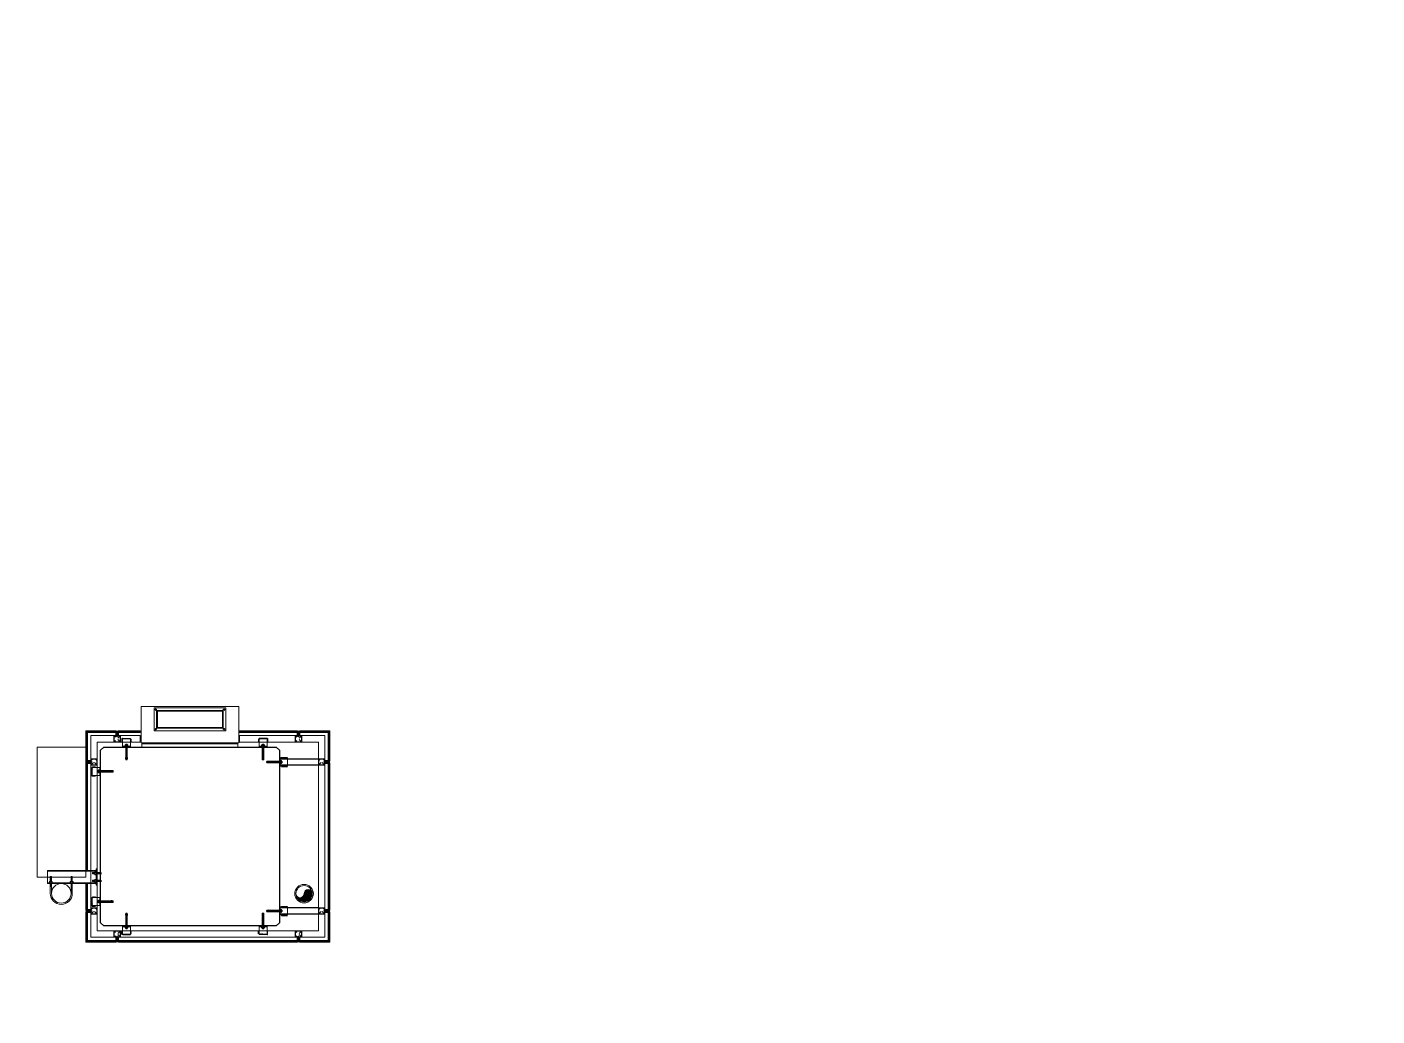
# Model space of a CAD drawing. Header units: millimetres. Extents: x -741734 to 900748, y -161760 to 44149.
# Drawn here: x -57252 to -48951, y -6104 to -24 of the extents above; entities that cross this region are included whole.
import ezdxf

# ---------------------------------------------------------------- set-up
doc = ezdxf.new("R2010")
doc.units = ezdxf.units.MM
doc.header["$LTSCALE"] = 100
doc.header["$MEASUREMENT"] = 0
doc.linetypes.add('Dash', pattern=[4, 2, -2])
for name, color, linetype, lineweight in [('0-BACK GYPSUMBOARD', 58, 'Continuous', 13), ('02 ARC-CON-CUT', 2, 'Continuous', 9), ('1', 1, 'Continuous', 18), ('8', 251, 'Continuous', 0), ('ARC_CON', 130, 'Continuous', 25), ('ARC_TEXT', 255, 'Continuous', 13), ('FASTENER', 1, 'Continuous', 5), ('GS 002 Normal line', 3, 'Continuous', 13), ('GS 021 Hidden', 251, 'Dash', 0), ('gs-THAY 2', 147, 'Continuous', 18), ('HTP-profile- REVISE1$0$8', 104, 'Continuous', 0), ('MOLD', 41, 'Continuous', 9), ('net moi', 8, 'Continuous', 5), ('Support', 7, 'Continuous', 20)]:
    doc.layers.add(name, color=color, linetype=linetype, lineweight=lineweight)
for name, color, linetype in [('07-Hatch', 8, 'Continuous'), ('09-FadeLn', 155, 'Continuous'), ('TEXT', 255, 'Continuous')]:
    doc.layers.add(name, color=color, linetype=linetype)
pattern_1 = [(135, (-135398.109, -293642.635), (-1.767766953, -1.767766953), []), (225, (-135398.109, -293642.635), (1.767766953, -1.767766953), [])]
pattern_2 = [(135, (-136513.109, -293642.635), (-1.767766953, -1.767766953), []), (225, (-136513.109, -293642.635), (1.767766953, -1.767766953), [])]
pattern_3 = [(45, (291801.6372, -56566.3945), (-1.767766953, 1.767766953), [])]
pattern_4 = [(45, (291801.6372, -56554.8945), (-1.767766953, 1.767766953), [])]

# ---------------------------------------------------------------- blocks, each defined once
blk = doc.blocks.new('A$C49437B98')
at = {"ltscale": 10}
for p, q in [((-202.5, 230), (-217.5, 230)), ((-210, 236.8), (-210, 223.2)), ((202.5, 230), (217.5, 230)), ((210, 236.8), (210, 223.2)), ((-202.5, 110), (-217.5, 110)), ((-210, 103.2), (-210, 116.8)), ((202.5, 110), (217.5, 110)), ((210, 103.2), (210, 116.8))]:
    blk.add_line(p, q, dxfattribs=at)
for p, q in [((220, 240), (220, 100)), ((-295, 0), (-295, 20)), ((-295, 20), (-295, 0)), ((-295, 20), (295, 20)), ((-293.5, 20), (-293.5, 25)), ((293.5, 20), (293.5, 25)), ((295, 0), (295, 20)), ((295, 20), (295, 0))]:
    blk.add_line(p, q)
at = {"ltscale": 2}
blk.add_line((-295, 0), (295, 0), dxfattribs=at)
for points in [[(-300, 25), (300, 25), (300, 250), (-300, 250)], [(-300, 25), (300, 25), (300, 250), (-300, 250)], [(-220, 100), (220, 100), (220, 240), (-220, 240)]]:
    blk.add_lwpolyline(points, close=True)
for points in [[(-199, 115), (199, 115, 0.414214), (205, 121), (205, 219, 0.414214), (199, 225), (-199, 225, 0.414214), (-205, 219), (-205, 121, 0.414214)], [(-197, 120), (197, 120, 0.414214), (200, 123), (200, 217, 0.414214), (197, 220), (-197, 220, 0.414214), (-200, 217), (-200, 123, 0.414214)]]:
    blk.add_lwpolyline(points, format="xyb", close=True)
for centre in [(-210, 230), (210, 230), (-210, 110), (210, 110)]:
    blk.add_circle(centre, 3)
blk = doc.blocks.new('M&E')
at = {"layer": '02 ARC-CON-CUT'}
h = blk.add_hatch(color=256, dxfattribs=at)
h.dxf.hatch_style = 1
edge = h.paths.add_edge_path()
edge.add_arc((-69326.9, -59375.8), 25, 180, 360)
edge.add_arc((-69351.9, -59375.8), 50, -180, 0, ccw=False)
edge.add_arc((-69376.9, -59375.8), 25, 0, 180, ccw=False)
for radius in [57, 50]:
    blk.add_circle((-69351.9, -59375.8), radius, dxfattribs=at)
for centre, radius, start, end in [((-69376.9, -59375.8), 25, 0, 180), ((-69376.9, -59375.8), 25, 0, 180), ((-69351.9, -59375.8), 50, 180, 0), ((-69326.9, -59375.8), 25, 180, 0), ((-69326.9, -59375.8), 25, 180, 0)]:
    blk.add_arc(centre, radius, start, end, dxfattribs=at)
blk = doc.blocks.new('40X40')
at = {"layer": 'GS 002 Normal line'}
for points in [[(-20, 20), (20, 20), (20, -20), (-20, -20)], [(-17.7, 17.7), (17.7, 17.7), (17.7, -17.7), (-17.7, -17.7)]]:
    blk.add_lwpolyline(points, close=True, dxfattribs=at)
at = {"layer": 'GS 021 Hidden', "ltscale": 0.1}
for points in [[(-17.7, 17.7), (17.7, -17.7)], [(17.7, 17.7), (-17.7, -17.7)]]:
    blk.add_lwpolyline(points, dxfattribs=at)
blk = doc.blocks.new('SCREW')
at = {"ltscale": 0.01}
blk.add_line((-9, 0), (13, 0), dxfattribs=at)
for p, q in [((-7, 3), (-7, -2)), ((-6, 4), (-4, 4)), ((-4, 4), (-4, -4)), ((-6, -4), (-4, -4))]:
    blk.add_line(p, q)
at = {"ltscale": 0.001}
for p, q in [((-4, 2), (-3, 2)), ((-3, 2), (-2, -2)), ((-3, 2), (-3, -1)), ((-3, 2), (-2, 2)), ((-3, 2), (-3, 2)), ((-2, 2), (-1, 2)), ((-2, 2), (-2, -1)), ((-1, 2), (-1, 2)), ((-1, 2), (0, 2)), ((-1, 2), (-1, -1)), ((-1, 2), (0, -2)), ((0, 2), (1, 2)), ((0, 2), (0, -1)), ((1, 2), (1, 2)), ((1, 2), (2, 2)), ((1, 2), (1, -1)), ((1, 2), (2, -2)), ((2, 2), (3, 2)), ((2, 2), (2, -1)), ((3, 2), (3, 2)), ((3, 2), (4, 2)), ((3, 2), (3, -1)), ((3, 2), (4, -2)), ((4, 2), (5, 2)), ((4, 2), (4, -1)), ((5, 2), (5, 2)), ((5, 2), (6, 2)), ((5, 2), (5, -1)), ((5, 2), (6, -2)), ((6, 2), (9, 2)), ((6, 2), (6, -1)), ((9, 2), (7, 1)), ((11, 0), (9, 2)), ((11, 0), (9, -1)), ((11, 0), (9, -1)), ((-4, -1), (-3, -1)), ((-3, -1), (-2, -2)), ((-2, -1), (-1, -1)), ((-2, -2), (-2, -1)), ((-1, -1), (0, -2)), ((0, -1), (1, -1)), ((0, -2), (0, -1)), ((1, -1), (2, -2)), ((2, -1), (3, -1)), ((2, -2), (2, -1)), ((3, -1), (4, -2)), ((4, -1), (5, -1)), ((4, -2), (4, -1)), ((5, -1), (6, -2)), ((6, -1), (9, -1)), ((6, -2), (6, -1)), ((9, -1), (8, -1))]:
    blk.add_line(p, q, dxfattribs=at)
for centre, start, end in [((-6, 3), 90, 180), ((-6, -2), 180, 270)]:
    blk.add_arc(centre, 1.5, start, end)
blk.add_arc((8, 0), 1, 120.0863, 270, dxfattribs=at)
blk = doc.blocks.new('eesfdd')
for p, q in [((1, 10.5), (0.2, 10.5)), ((8.4, 5), (1, 5)), ((8.4, -5.3), (1, -5.3))]:
    blk.add_line(p, q)
for points in [[(1, -10.5), (0, -10.5), (0, 10.5), (1, 10.5)], [(1, -8.8), (8.4, -8.8), (8.4, 8.6), (1, 8.6)]]:
    blk.add_lwpolyline(points, close=True)
blk = doc.blocks.new('BOLT-NUT M10x11')
for points in [[(-8, 48), (-2, 48)], [(-8, 48), (-2, 48)], [(-5, 32), (-4, 33), (4, 33), (5, 32)], [(-5, 32), (5, 32)], [(-5, 11), (-5, 26)], [(2, 48), (8, 48)], [(2, 48), (8, 48)], [(5, 11), (5, 26)]]:
    blk.add_lwpolyline(points)
at = {"ltscale": 0.1}
blk.add_lwpolyline([(8, 42, -0.065545), (6, 45, 0.301562), (6, 45), (3, 45), (-2, 45), (-6, 45, 0.301562), (-6, 45, -0.065545), (-8, 42), (-6, 27), (-6, 11), (6, 11), (6, 27)], format="xyb", close=True, dxfattribs=at)
for points in [[(-3, 51), (-5, 33), (-4, 33)], [(-4, 11), (-4, 26)], [(3, 51), (0, 33), (0, 33), (-2, 51)], [(4, 33), (5, 33), (3, 51)], [(4, 11), (4, 26)]]:
    blk.add_lwpolyline(points, dxfattribs=at)
for points in [[(-5, 32), (-5, 33, -0.414214), (-5, 33), (-4, 33)], [(4, 33), (5, 33, -0.414214), (5, 33), (5, 32)]]:
    blk.add_lwpolyline(points, format="xyb")
blk = doc.blocks.new('cum tuong')
for p, q in [((-218, 100), (-218, 40)), ((-210, 100), (-210, 40)), ((-90, 100), (-90, 40)), ((-82, 100), (-82, 40)), ((-235, 35.8), (65, 35.8)), ((-219.2, 27.4), (-219.2, 34.8)), ((-218, 57), (-210, 57)), ((-218, 57), (-210, 56.1)), ((-218, 56.1), (-210, 55.2)), ((-218, 55.2), (-210, 54.2)), ((-218, 54.2), (-210, 53.3)), ((-218, 53.3), (-210, 52.4)), ((-218, 52.4), (-210, 51.5)), ((-218, 51.5), (-210, 50.6)), ((-218, 50.6), (-210, 49.6)), ((-218, 49.6), (-210, 48.7)), ((-218, 48.7), (-210, 47.8)), ((-218, 47.8), (-210, 46.9)), ((-218, 46.9), (-210, 46)), ((-218, 46), (-210, 45.1)), ((-218, 45.1), (-210, 44.1)), ((-218, 44.1), (-210, 43.2)), ((-218, 43.2), (-210, 42.3)), ((-218, 42.3), (-210, 41.4)), ((-218, 41.4), (-210, 40.5)), ((-218, 40.5), (-214, 40)), ((-218, 27.4), (-218, -3)), ((-218, 26.7), (-210, 25.8)), ((-218, 25.8), (-210, 24.8)), ((-218, 24.8), (-210, 23.9)), ((-218, 23.9), (-210, 23)), ((-218, 23), (-210, 22.1)), ((-218, 22.1), (-210, 21.2)), ((-218, 21.2), (-210, 20.2)), ((-218, 20.2), (-210, 19.3)), ((-218, 19.3), (-210, 18.4)), ((-218, 18.4), (-210, 17.5)), ((-218, 17.5), (-210, 16.6)), ((-218, 16.6), (-210, 15.6)), ((-218, 15.6), (-210, 14.7)), ((-218, 14.7), (-210, 13.8)), ((-218, 13.8), (-210, 12.9)), ((-218, 12.9), (-210, 12)), ((-218, 12), (-210, 11)), ((-218, 11), (-210, 10.1)), ((-218, 10.1), (-210, 9.2)), ((-218, 9.2), (-210, 8.3)), ((-218, 8.3), (-210, 7.4)), ((-218, 7.4), (-210, 6.4)), ((-218, 6.4), (-210, 5.5)), ((-218, 5.5), (-210, 4.6)), ((-218, 4.6), (-210, 3.7)), ((-218, 3.7), (-210, 2.8)), ((-218, 2.8), (-210, 1.9)), ((-218, 1.9), (-210, 0.9)), ((-218, 0.9), (-210, 0)), ((-218, 0), (-210, -0.9)), ((-216.1, 27.4), (-210, 26.7)), ((-210, 27.4), (-210, -3)), ((-208.8, 27.4), (-208.8, 34.8)), ((-203.4, 34.8), (-203.4, 35.6)), ((-96.6, 34.8), (-96.6, 35.6)), ((-91.2, 27.4), (-91.2, 34.8)), ((-82, 57), (-90, 57)), ((-82, 57), (-90, 56.1)), ((-82, 56.1), (-90, 55.2)), ((-82, 55.2), (-90, 54.2)), ((-82, 54.2), (-90, 53.3)), ((-82, 53.3), (-90, 52.4)), ((-82, 52.4), (-90, 51.5)), ((-82, 51.5), (-90, 50.6)), ((-82, 50.6), (-90, 49.6)), ((-82, 49.6), (-90, 48.7)), ((-82, 48.7), (-90, 47.8)), ((-82, 47.8), (-90, 46.9)), ((-82, 46.9), (-90, 46)), ((-82, 46), (-90, 45.1)), ((-82, 45.1), (-90, 44.1)), ((-82, 44.1), (-90, 43.2)), ((-82, 43.2), (-90, 42.3)), ((-82, 42.3), (-90, 41.4)), ((-82, 41.4), (-90, 40.5)), ((-90, 27.4), (-90, -3)), ((-90, 27.4), (-90, -3)), ((-83.9, 27.4), (-90, 26.7)), ((-82, 26.7), (-90, 25.8)), ((-82, 25.8), (-90, 24.8)), ((-82, 24.8), (-90, 23.9)), ((-82, 23.9), (-90, 23)), ((-82, 23), (-90, 22.1)), ((-82, 22.1), (-90, 21.2)), ((-82, 21.2), (-90, 20.2)), ((-82, 20.2), (-90, 19.3)), ((-82, 19.3), (-90, 18.4)), ((-82, 18.4), (-90, 17.5)), ((-82, 17.5), (-90, 16.6)), ((-82, 16.6), (-90, 15.6)), ((-82, 15.6), (-90, 14.7)), ((-82, 14.7), (-90, 13.8)), ((-82, 13.8), (-90, 12.9)), ((-82, 12.9), (-90, 12)), ((-82, 12), (-90, 11)), ((-82, 11), (-90, 10.1)), ((-82, 10.1), (-90, 9.2)), ((-82, 9.2), (-90, 8.3)), ((-82, 8.3), (-90, 7.4)), ((-82, 7.4), (-90, 6.4)), ((-82, 6.4), (-90, 5.5)), ((-82, 5.5), (-90, 4.6)), ((-82, 4.6), (-90, 3.7)), ((-82, 3.7), (-90, 2.8)), ((-82, 2.8), (-90, 1.9)), ((-82, 1.9), (-90, 0.9)), ((-82, 0.9), (-90, 0)), ((-82, 0), (-90, -0.9)), ((-82, 40.5), (-86, 40)), ((-82, 27.4), (-82, -3)), ((-82, 27.4), (-82, -3)), ((-80.8, 27.4), (-80.8, 34.8)), ((56.6, 27.5), (42.5, 27.5)), ((56.6, 27.5), (42.5, 27.5)), ((42.5, 19.5), (42.5, 27.5)), ((56.6, 19.5), (42.5, 19.5)), ((56.6, 19.5), (42.5, 19.5)), ((43.7, 19.5), (42.8, 27.5)), ((44.6, 19.5), (43.7, 27.5)), ((45.5, 19.5), (44.6, 27.5)), ((46.5, 19.5), (45.5, 27.5)), ((47.4, 19.5), (46.5, 27.5)), ((48.3, 19.5), (47.4, 27.5)), ((49.2, 19.5), (48.3, 27.5)), ((50.1, 19.5), (49.2, 27.5)), ((51.1, 19.5), (50.1, 27.5)), ((52, 19.5), (51.1, 27.5)), ((52.9, 19.5), (52, 27.5)), ((53.8, 19.5), (52.9, 27.5)), ((54.7, 19.5), (53.8, 27.5)), ((55.6, 19.5), (54.7, 27.5)), ((56.6, 19.5), (55.6, 27.5)), ((82.6, 27.5), (64, 27.5)), ((82.6, 27.5), (64, 27.5)), ((82.6, 19.5), (64, 19.5)), ((82.6, 19.5), (64, 19.5)), ((65, -35.8), (-235, -35.8)), ((-218, -0.9), (-210, -1.8)), ((-218, -1.8), (-210, -2.7)), ((-218, -3), (-210, -3)), ((-82, -0.9), (-90, -1.8)), ((-82, -1.8), (-90, -2.7)), ((-82, -3), (-90, -3)), ((56.6, -19.5), (42.5, -19.5)), ((56.6, -19.5), (42.5, -19.5)), ((42.5, -27.5), (42.5, -19.5)), ((56.6, -27.5), (42.5, -27.5)), ((56.6, -27.5), (42.5, -27.5)), ((43.7, -27.5), (42.8, -19.5)), ((44.6, -27.5), (43.7, -19.5)), ((45.5, -27.5), (44.6, -19.5)), ((46.5, -27.5), (45.5, -19.5)), ((47.4, -27.5), (46.5, -19.5)), ((48.3, -27.5), (47.4, -19.5)), ((49.2, -27.5), (48.3, -19.5)), ((50.1, -27.5), (49.2, -19.5)), ((51.1, -27.5), (50.1, -19.5)), ((52, -27.5), (51.1, -19.5)), ((52.9, -27.5), (52, -19.5)), ((53.8, -27.5), (52.9, -19.5)), ((54.7, -27.5), (53.8, -19.5)), ((55.6, -27.5), (54.7, -19.5)), ((56.6, -27.5), (55.6, -19.5)), ((82.6, -19.6), (64, -19.6)), ((82.6, -19.6), (64, -19.6)), ((82.6, -27.6), (64, -27.6)), ((82.6, -27.6), (64, -27.6))]:
    blk.add_line(p, q)
for points in [[(65, 40), (65, -40), (-235, -40), (-235, 40)], [(-224.3, 34.8), (-224.3, 35.8), (-203.4, 35.8), (-203.4, 34.8)], [(-222.7, 34.8), (-222.7, 27.4), (-205.3, 27.4), (-205.3, 34.8)], [(-75.7, 34.8), (-75.7, 35.8), (-96.6, 35.8), (-96.6, 34.8)], [(-77.3, 34.8), (-77.3, 27.4), (-94.7, 27.4), (-94.7, 34.8)], [(70, 50), (70, -50), (65, -50), (65, 50)]]:
    blk.add_lwpolyline(points, close=True)
blk.add_circle((-150, 100), 60)
blk.add_arc((-150, 100), 68, 0, 180)
at = {"xscale": -1}
blk.add_blockref('eesfdd', (65, 23.6), dxfattribs=at)
at = {"rotation": 180}
blk.add_blockref('eesfdd', (65, -23.6), dxfattribs=at)
at = {"layer": 'Support', "xscale": 0.6666666666686104, "yscale": 0.6666666666686104, "zscale": 0.6666666666686104, "rotation": 270}
for p in [(62.7, 23.6), (62.7, -23.6)]:
    blk.add_blockref('BOLT-NUT M10x11', p, dxfattribs=at)
blk = doc.blocks.new('A$C15345619')
blk.add_lwpolyline([(1, -900), (1, -100), (-299, -100), (-299, -900)], close=True)
at = {"xscale": -1, "rotation": 180}
blk.add_blockref('cum tuong', (0, -899.9), dxfattribs=at)
blk = doc.blocks.new('A$C3D5A54C5')
at = {"ltscale": 0.01}
blk.add_line((0, 16.3), (99.3, 16.3), dxfattribs=at)
at = {"ltscale": 0.005}
for p, q in [((4, 21.3), (2.8, 20.1)), ((2.8, 20.1), (2.8, 12.5)), ((2.8, 12.5), (4, 11.3)), ((4, 21.3), (4, 11.3)), ((4, 21.3), (7.8, 21.3)), ((4, 11.3), (8.7, 11.3)), ((7.6, 11.3), (7.6, 21.3)), ((7.7, 13.2), (7.9, 15.3)), ((7.8, 12.4), (7.7, 13.2)), ((7.8, 21.3), (7.8, 22)), ((7.8, 22), (9.5, 21.9)), ((7.8, 21.3), (8.4, 20.6)), ((8.1, 11.7), (7.8, 12.4)), ((7.9, 15.3), (8.5, 16)), ((8.7, 11.2), (8.1, 11.7)), ((8.4, 20.6), (9.3, 20.2)), ((8.5, 16), (9.7, 16.4)), ((9.4, 11), (8.7, 11.2)), ((9.3, 20.2), (10.3, 19.9)), ((9.5, 21.9), (10.2, 21.8)), ((9.7, 16.4), (10.3, 16.6)), ((10.2, 21.8), (12.6, 21.7)), ((10.3, 19.9), (11.2, 19.6)), ((10.3, 16.6), (11, 16.8)), ((11, 16.8), (14, 17)), ((11.2, 19.6), (14.2, 19.5)), ((11.9, 10.8), (21.6, 11.3)), ((12.6, 21.7), (14.4, 21.7)), ((14.4, 21.7), (21.6, 21.3)), ((20.2, 19.2), (21.6, 19.1)), ((20.2, 17.2), (21.6, 17.3)), ((21.6, 19.1), (21.6, 21.3)), ((21.6, 20.2), (23.5, 20.2)), ((21.6, 17.3), (21.6, 11.3)), ((21.6, 12.4), (23.5, 12.4)), ((23.8, 21.3), (85.2, 21.3)), ((23.8, 11.3), (23.8, 21.3)), ((23.8, 11.3), (85.2, 11.3)), ((72.2, 11.3), (72.2, 21.3)), ((85.2, 20.5), (72.2, 20.5)), ((85.2, 12), (72.2, 12))]:
    blk.add_line(p, q, dxfattribs=at)
for p, q in [((85.2, 25.7), (85.2, 6.9)), ((85.2, 25.7), (86.8, 25.7)), ((85.2, 6.9), (86.8, 6.9)), ((86.8, 25.7), (86.8, 6.9)), ((86.8, 24.1), (87.5, 25.1)), ((86.8, 8.5), (87.5, 7.4)), ((87.5, 25.1), (92.6, 25.1)), ((87.5, 21.2), (92.6, 21.2)), ((87.5, 11.4), (92.6, 11.4)), ((87.5, 7.4), (92.6, 7.4)), ((87.6, 25.1), (92.6, 25.1)), ((87.6, 7.4), (92.6, 7.4)), ((93.2, 24.1), (92.6, 25.1)), ((93.2, 8.5), (92.6, 7.4)), ((93.2, 24.1), (93.2, 8.5)), ((93.2, 21.3), (94.8, 21.3)), ((95.5, 20.5), (93.2, 20.5)), ((95.5, 12), (93.2, 12)), ((93.2, 11.3), (94.8, 11.3)), ((94.8, 11.3), (94.8, 21.3)), ((94.8, 21.3), (95.9, 20.2)), ((94.8, 11.3), (95.9, 12.4)), ((97.5, 20.2), (95.9, 20.2)), ((95.9, 12.4), (95.9, 20.2)), ((97.5, 12.3), (95.9, 12.3)), ((97.5, 20.2), (97.5, 12.3)), ((97.5, 20.2), (97.9, 19.8)), ((97.9, 12.7), (97.5, 12.3)), ((97.9, 12.7), (97.9, 19.8))]:
    blk.add_line(p, q)
for centre, major_axis, ratio, start_param, end_param in [((11.4, 20.8), (-7.07, 7.07), 1, 2.158985, 2.408554), ((14, 18.2), (-0.08, -1.26), 0.597265, 0.209239, 2.932353), ((20.3, 18.2), (0, -1), 0.49448, 3.291655, 6.133123), ((23.5, 20.5), (-0.217, -0.217), 1, 0.785398, 2.356194), ((23.5, 12.1), (-0.217, 0.217), 1, 3.926991, 5.497787)]:
    blk.add_ellipse(centre, major_axis=major_axis, ratio=ratio, start_param=start_param, end_param=end_param, dxfattribs=at)
for centre, major_axis, ratio, start_param, end_param in [((90.3, 23.2), (-2.46, -2.46), 1, -1.386463, -0.184333), ((99.8, 16.3), (0, -16.3), 0.797037, 4.404915, 5.019863), ((90.3, 9.4), (-2.46, -2.46), 1, -1.386463, -0.184333), ((89.8, 23.2), (-2.46, 2.46), 1, 3.325926, 4.528056), ((80.3, 16.3), (0, -16.3), 0.797037, 1.263322, 1.87827), ((89.8, 9.4), (-2.46, -2.46), 1, 1.75513, 2.957259)]:
    blk.add_ellipse(centre, major_axis=major_axis, ratio=ratio, start_param=start_param, end_param=end_param)
blk = doc.blocks.new('A$C22AF005F')
at = {"layer": 'FASTENER'}
blk.add_line((80.7, 0), (80.7, 50), dxfattribs=at)
for points in [[(80.7, 50), (130.7, 50), (130.7, 0), (80.7, 0)], [(80.7, 0), (85.2, 0), (85.2, 50), (80.7, 50)]]:
    blk.add_lwpolyline(points, close=True, dxfattribs=at)
blk.add_blockref('A$C3D5A54C5', (0, 8.7), dxfattribs=at)
blk = doc.blocks.new('*U124')
at = {"layer": '07-Hatch'}
for centre in [(-0.4, 0), (1.6, 0), (3.6, 0), (5.6, 0), (7.6, 0), (9.6, 0)]:
    blk.add_arc(centre, 2, 359.0685, 120, dxfattribs=at)
blk = doc.blocks.new('*U125')
at = {"layer": '07-Hatch'}
for centre in [(-1.4, 0), (0.6, 0), (2.6, 0), (4.6, 0), (6.6, 0), (8.6, 0), (10.6, 0)]:
    blk.add_arc(centre, 2, 359.0685, 120, dxfattribs=at)
blk = doc.blocks.new('*U107')
at = {"layer": '07-Hatch'}
for centre in [(-15.7, 0), (-13.7, 0), (-11.7, 0), (-9.7, 0), (-7.7, 0), (-5.7, 0), (-3.7, 0), (-1.7, 0), (0.3, 0), (2.3, 0), (4.3, 0), (6.3, 0), (8.3, 0), (10.3, 0), (12.3, 0), (14.3, 0)]:
    blk.add_arc(centre, 2, 359.0685, 120, dxfattribs=at)
blk = doc.blocks.new('A$C69572691')
at = {"layer": '07-Hatch', "yscale": 1.500000000000002}
for name, p, xscale, zscale, rotation in [('*U125', (0, 33.6), 1.500000000000002, 1.500000000000002, 90), ('*U124', (50, 32.1), -1.500000000000002, 1.500000000000001, 270)]:
    blk.add_blockref(name, p, dxfattribs=dict(at, xscale=xscale, zscale=zscale, rotation=rotation))
at = {"layer": '07-Hatch', "xscale": -1.500000000000002, "yscale": 1.500000000000002, "zscale": 1.500000000000001}
blk.add_blockref('*U107', (25, 50), dxfattribs=at)
at = {"layer": 'ARC_TEXT', "xscale": -1, "rotation": 270}
blk.add_blockref('A$C22AF005F', (0, -80.7), dxfattribs=at)
blk = doc.blocks.new('*U122')
at = {"layer": '07-Hatch'}
for centre in [(-13.4, 0), (-11.4, 0), (-9.4, 0), (-7.4, 0), (-5.4, 0), (-3.4, 0), (-1.4, 0), (0.6, 0), (2.6, 0), (4.6, 0), (6.6, 0), (8.6, 0), (10.6, 0)]:
    blk.add_arc(centre, 2, 359.0685, 120, dxfattribs=at)
blk = doc.blocks.new('*U123')
at = {"layer": '07-Hatch'}
for centre in [(-13.1, 0), (-11.1, 0), (-9.1, 0), (-7.1, 0), (-5.1, 0), (-3.1, 0), (-1.1, 0), (0.9, 0), (2.9, 0), (4.9, 0), (6.9, 0), (8.9, 0)]:
    blk.add_arc(centre, 2, 359.0685, 120, dxfattribs=at)
blk = doc.blocks.new('fdsfsdfsdf')
at = {"layer": '09-FadeLn', "ltscale": 0.02}
for points in [[(-293594.3, 86658.8), (-293829.8, 86658.8), (-293829.8, 86618.8), (-293594.3, 86618.8)], [(-293594.3, 85743.8), (-293829.8, 85743.8), (-293829.8, 85703.8), (-293594.3, 85703.8)]]:
    blk.add_lwpolyline(points, close=True, dxfattribs=at)
at = {"layer": '07-Hatch', "xscale": 1.500000000000002, "yscale": 1.500000000000002, "zscale": 1.500000000000002}
for name, p in [('*U122', (-293618.3, 86663.8)), ('*U123', (-293618.8, 85748.8))]:
    blk.add_blockref(name, p, dxfattribs=at)
at = {"layer": '07-Hatch', "xscale": -1.500000000000001, "yscale": 1.500000000000001, "zscale": 1.500000000000001, "rotation": 180}
for p in [(-293618.8, 86613.8), (-293618.8, 85698.8)]:
    blk.add_blockref('*U123', p, dxfattribs=at)
at = {"layer": 'ARC_TEXT', "rotation": 180}
for p in [(-293509.1, 86663.8), (-293509.1, 85748.8)]:
    blk.add_blockref('A$C22AF005F', p, dxfattribs=at)
blk = doc.blocks.new('A$C5DDE38F9')
at = {"layer": '0-BACK GYPSUMBOARD'}
h = blk.add_hatch(dxfattribs=at)
h.set_pattern_fill('ANSI31', color=256, scale=20)
h.set_pattern_definition(pattern_3)
h.paths.add_polyline_path([(-639, 466.5), (-630, 466.5), (-630, 649), (-639, 649)])
h = blk.add_hatch(dxfattribs=at)
h.set_pattern_fill('ANSI31', color=256, scale=20)
h.set_pattern_definition(pattern_4)
h.paths.add_polyline_path([(-630, 649), (-630, 640), (-456, 640), (-456, 649)])
h = blk.add_hatch(dxfattribs=at)
h.set_pattern_fill('ANSI31', color=256, scale=20)
h.set_pattern_definition([(45, (291992.6372, -56554.8945), (-1.767766953, 1.767766953), [])])
h.paths.add_polyline_path([(-439, 649), (-439, 640), (-305, 640), (-305, 649)])
h = blk.add_hatch(dxfattribs=at)
h.set_pattern_fill('ANSI31', color=256, scale=20)
h.set_pattern_definition([(45, (292736.6372, -56554.8945), (-1.767766953, 1.767766953), [])])
h.paths.add_polyline_path([(305, 649), (305, 640), (659, 640), (659, 649)])
h = blk.add_hatch(dxfattribs=at)
h.set_pattern_fill('ANSI31', color=256, scale=20)
h.set_pattern_definition(pattern_4)
h.paths.add_polyline_path([(676, 649), (676, 640), (850, 640), (850, 649)])
h = blk.add_hatch(dxfattribs=at)
h.set_pattern_fill('ANSI31', color=256, scale=20, angle=180)
h.set_pattern_definition([(225, (2092.681, 1051.3458), (1.767767, -1.767767), [])])
h.paths.add_polyline_path([(859, 466.5), (850, 466.5), (850, 649), (859, 649)])
h = blk.add_hatch(dxfattribs=at)
h.set_pattern_fill('ANSI31', color=256, scale=20)
h.set_pattern_definition([(45, (-1872.681, -896.2504), (-1.767767, 1.767767), [])])
h.paths.add_polyline_path([(-639, 449.5), (-630, 449.5), (-630, -209.9), (-639, -209.9)])
h = blk.add_hatch(dxfattribs=at)
h.set_pattern_fill('ANSI31', color=256, scale=20)
h.set_pattern_definition([(45, (291801.6372, -55849.8945), (-1.767766953, 1.767766953), [])])
h.paths.add_polyline_path([(859, 449.5), (850, 449.5), (850, -449.5), (859, -449.5)])
h = blk.add_hatch(dxfattribs=at)
h.set_pattern_fill('ANSI31', color=256, scale=20)
h.set_pattern_definition([(45, (-1872.6896, -993.8458), (-1.767767, 1.767767), [])])
h.paths.add_polyline_path([(-639, -289.9), (-630, -289.9), (-630, -449.5), (-639, -449.5)])
h = blk.add_hatch(dxfattribs=at)
h.set_pattern_fill('ANSI31', color=256, scale=20)
h.set_pattern_definition([(45, (-1872.681, -1051.3458), (-1.767767, 1.767767), [])])
h.paths.add_polyline_path([(-639, -466.5), (-630, -466.5), (-630, -649), (-639, -649)])
h = blk.add_hatch(dxfattribs=at)
h.set_pattern_fill('ANSI31', color=256, scale=20)
h.set_pattern_definition(pattern_3)
h.paths.add_polyline_path([(859, -466.5), (850, -466.5), (850, -649), (859, -649)])
h = blk.add_hatch(dxfattribs=at)
h.set_pattern_fill('ANSI31', color=256, scale=20, angle=90)
h.set_pattern_definition([(135, (-55.1542, -1882.681), (-1.767767, -1.767767), [])])
h.paths.add_polyline_path([(-630, -649), (-630, -640), (-456, -640), (-456, -649)])
h = blk.add_hatch(dxfattribs=at)
h.set_pattern_fill('ANSI31', color=256, scale=20, angle=90)
h.set_pattern_definition([(135, (1394.3458, -1882.681), (-1.767767, -1.767767), [])])
h.paths.add_polyline_path([(-439, -649), (-439, -640), (659, -640), (659, -649)])
h = blk.add_hatch(dxfattribs=at)
h.set_pattern_fill('ANSI31', color=256, scale=20, angle=90)
h.set_pattern_definition([(135, (1250.8458, -1882.681), (-1.767767, -1.767767), [])])
h.paths.add_polyline_path([(676, -649), (676, -640), (850, -640), (850, -649)])
at = {"layer": 'net moi'}
h = blk.add_hatch(dxfattribs=at)
h.set_pattern_fill('ANSI37', color=256, scale=20, angle=90)
h.set_pattern_definition(pattern_1)
edge = h.paths.add_edge_path()
edge.add_line((-440, 622), (-440, 650))
edge.add_arc((-447.5, 660), 12.5, 233.1301, 306.8699, ccw=False)
edge.add_line((-455, 650), (-455, 622))
edge.add_line((-455, 622), (-449.9, 622))
edge.add_line((-449.9, 622), (-449.9, 622.9))
edge.add_arc((-449, 622.9), 0.9, 90, 180, ccw=False)
edge.add_line((-449, 623.8), (-446, 623.8))
edge.add_arc((-446, 622.9), 0.9, 360, 450, ccw=False)
edge.add_line((-445.1, 622.9), (-445.1, 622))
edge.add_line((-445.1, 622), (-440, 622))
h = blk.add_hatch(dxfattribs=at)
h.set_pattern_fill('ANSI37', color=256, scale=20, angle=90)
h.set_pattern_definition(pattern_2)
edge = h.paths.add_edge_path()
edge.add_line((675, 622), (675, 650))
edge.add_arc((667.5, 660), 12.5, 233.1301, 306.8699, ccw=False)
edge.add_line((660, 650), (660, 622))
edge.add_line((660, 622), (665.1, 622))
edge.add_line((665.1, 622), (665.1, 622.9))
edge.add_arc((666, 622.9), 0.9, 90, 180, ccw=False)
edge.add_line((666, 623.8), (669, 623.8))
edge.add_arc((669, 622.9), 0.9, 360, 450, ccw=False)
edge.add_line((669.9, 622.9), (669.9, 622))
edge.add_line((669.9, 622), (675, 622))
h = blk.add_hatch(dxfattribs=at)
h.set_pattern_fill('ANSI37', color=256, scale=20, angle=180)
h.set_pattern_definition([(225, (293632.635, -135907.609), (1.767766953, -1.767766953), []), (315, (293632.635, -135907.609), (1.767766953, 1.767766953), [])])
edge = h.paths.add_edge_path()
edge.add_line((-612, 450.5), (-640, 450.5))
edge.add_arc((-650, 458), 12.5, 323.1301, 396.8699)
edge.add_line((-640, 465.5), (-612, 465.5))
edge.add_line((-612, 465.5), (-612, 460.4))
edge.add_line((-612, 460.4), (-612.9, 460.4))
edge.add_arc((-612.9, 459.5), 0.9, 450, 540)
edge.add_line((-613.8, 459.5), (-613.8, 456.5))
edge.add_arc((-612.9, 456.5), 0.9, 180, 270)
edge.add_line((-612.9, 455.6), (-612, 455.6))
edge.add_line((-612, 455.6), (-612, 450.5))
h = blk.add_hatch(dxfattribs=at)
h.set_pattern_fill('ANSI37', color=256, scale=20, angle=180)
h.set_pattern_definition([(225, (292229.144, -135907.609), (1.767766953, -1.767766953), []), (315, (292229.144, -135907.609), (1.767766953, 1.767766953), [])])
edge = h.paths.add_edge_path()
edge.add_line((832, 450.5), (860, 450.5))
edge.add_arc((870, 458), 12.5, 503.1301, 576.8699, ccw=False)
edge.add_line((860, 465.5), (832, 465.5))
edge.add_line((832, 465.5), (832, 460.4))
edge.add_line((832, 460.4), (832.9, 460.4))
edge.add_arc((832.9, 459.5), 0.9, 360, 450, ccw=False)
edge.add_line((833.8, 459.5), (833.8, 456.5))
edge.add_arc((832.9, 456.5), 0.9, 630, 720, ccw=False)
edge.add_line((832.9, 455.6), (832, 455.6))
edge.add_line((832, 455.6), (832, 450.5))
h = blk.add_hatch(dxfattribs=at)
h.set_pattern_fill('ANSI37', color=256, scale=20, angle=180)
h.set_pattern_definition([(225, (293632.635, -134423.609), (1.767766953, -1.767766953), []), (315, (293632.635, -134423.609), (1.767766953, 1.767766953), [])])
edge = h.paths.add_edge_path()
edge.add_line((-612, -465.5), (-640, -465.5))
edge.add_arc((-650, -458), 12.5, 323.1301, 396.8699)
edge.add_line((-640, -450.5), (-612, -450.5))
edge.add_line((-612, -450.5), (-612, -455.6))
edge.add_line((-612, -455.6), (-612.9, -455.6))
edge.add_arc((-612.9, -456.5), 0.9, 450, 540)
edge.add_line((-613.8, -456.5), (-613.8, -459.5))
edge.add_arc((-612.9, -459.5), 0.9, 180, 270)
edge.add_line((-612.9, -460.4), (-612, -460.4))
edge.add_line((-612, -460.4), (-612, -465.5))
h = blk.add_hatch(dxfattribs=at)
h.set_pattern_fill('ANSI37', color=256, scale=20, angle=180)
h.set_pattern_definition([(225, (292229.144, -134423.609), (1.767766953, -1.767766953), []), (315, (292229.144, -134423.609), (1.767766953, 1.767766953), [])])
edge = h.paths.add_edge_path()
edge.add_line((832, -465.5), (860, -465.5))
edge.add_arc((870, -458), 12.5, 503.1301, 576.8699, ccw=False)
edge.add_line((860, -450.5), (832, -450.5))
edge.add_line((832, -450.5), (832, -455.6))
edge.add_line((832, -455.6), (832.9, -455.6))
edge.add_arc((832.9, -456.5), 0.9, 360, 450, ccw=False)
edge.add_line((833.8, -456.5), (833.8, -459.5))
edge.add_arc((832.9, -459.5), 0.9, 630, 720, ccw=False)
edge.add_line((832.9, -460.4), (832, -460.4))
edge.add_line((832, -460.4), (832, -465.5))
h = blk.add_hatch(dxfattribs=at)
h.set_pattern_fill('ANSI37', color=256, scale=20, angle=90)
h.set_pattern_definition(pattern_1)
edge = h.paths.add_edge_path()
edge.add_line((-440, -622), (-440, -650))
edge.add_arc((-447.5, -660), 12.5, 413.1301, 486.8699)
edge.add_line((-455, -650), (-455, -622))
edge.add_line((-455, -622), (-449.9, -622))
edge.add_line((-449.9, -622), (-449.9, -622.9))
edge.add_arc((-449, -622.9), 0.9, 540, 630)
edge.add_line((-449, -623.8), (-446, -623.8))
edge.add_arc((-446, -622.9), 0.9, 270, 360)
edge.add_line((-445.1, -622.9), (-445.1, -622))
edge.add_line((-445.1, -622), (-440, -622))
h = blk.add_hatch(dxfattribs=at)
h.set_pattern_fill('ANSI37', color=256, scale=20, angle=90)
h.set_pattern_definition(pattern_2)
edge = h.paths.add_edge_path()
edge.add_line((675, -622), (675, -650))
edge.add_arc((667.5, -660), 12.5, 413.1301, 486.8699)
edge.add_line((660, -650), (660, -622))
edge.add_line((660, -622), (665.1, -622))
edge.add_line((665.1, -622), (665.1, -622.9))
edge.add_arc((666, -622.9), 0.9, 540, 630)
edge.add_line((666, -623.8), (669, -623.8))
edge.add_arc((669, -622.9), 0.9, 270, 360)
edge.add_line((669.9, -622.9), (669.9, -622))
edge.add_line((669.9, -622), (675, -622))
at = {"layer": '0-BACK GYPSUMBOARD'}
for points in [[(-639, 466.5), (-630, 466.5), (-630, 649), (-639, 649)], [(-630, 649), (-630, 640), (-456, 640), (-456, 649)], [(-439, 649), (-439, 640), (-305, 640), (-305, 649)], [(305, 649), (305, 640), (659, 640), (659, 649)], [(676, 649), (676, 640), (850, 640), (850, 649)], [(859, 466.5), (850, 466.5), (850, 649), (859, 649)], [(-639, 449.5), (-630, 449.5), (-630, -209.9), (-639, -209.9)], [(859, 449.5), (850, 449.5), (850, -449.5), (859, -449.5)], [(-639, -289.9), (-630, -289.9), (-630, -449.5), (-639, -449.5)], [(-639, -466.5), (-630, -466.5), (-630, -649), (-639, -649)], [(859, -466.5), (850, -466.5), (850, -649), (859, -649)], [(-630, -649), (-630, -640), (-456, -640), (-456, -649)], [(-439, -649), (-439, -640), (659, -640), (659, -649)], [(676, -649), (676, -640), (850, -640), (850, -649)]]:
    blk.add_lwpolyline(points, close=True, dxfattribs=at)
at = {"layer": 'ARC_CON'}
blk.add_lwpolyline([(530, -550), (-530, -550), (-550, -530), (-550, 530), (-530, 550), (530, 550), (550, 530), (550, -530), (530, -550)], dxfattribs=at)
at = {"layer": 'GS 021 Hidden'}
for points in [[(-447.5, 647.5), (-447.5, 622)], [(667.5, 647.5), (667.5, 622)], [(-612, 458), (-637.5, 458)], [(857.5, 458), (832, 458)], [(-447.5, -647.5), (-447.5, -622)], [(667.5, -647.5), (667.5, -622)]]:
    blk.add_lwpolyline(points, dxfattribs=at)
at = {"layer": 'gs-THAY 2', "ltscale": 0.02}
for p, q in [((-305, 580), (-305, 620)), ((305, 620), (305, 580))]:
    blk.add_line(p, q, dxfattribs=at)
at = {"layer": 'gs-THAY 2'}
for points in [[(305, 620), (830, 620), (830, -620), (-610, -620), (-610, 620), (-305, 620)], [(305, 580), (790, 580), (790, -580), (-570, -580), (-570, 580), (-305, 580)]]:
    blk.add_lwpolyline(points, dxfattribs=at)
at = {"layer": 'MOLD', "ltscale": 0.02}
for p, q in [((-305, 649), (-305, 650)), ((300, 649), (300, 650)), ((305, 649), (305, 650))]:
    blk.add_line(p, q, dxfattribs=at)
at = {"layer": 'MOLD'}
for points in [[(-612, 450.5), (-612, 465.5), (-640, 465.5), (-640, 650), (-455, 650)], [(-455, 650), (-455, 621), (-439, 621), (-439, 620), (-456, 620), (-456, 649), (-639, 649), (-639, 466.5), (-611, 466.5), (-611, 450.5)], [(-305, 649), (-439, 649), (-439, 621), (-455, 621), (-455, 622), (-440, 622), (-440, 650), (-305, 650)], [(305, 650), (660, 650), (660, 621), (676, 621), (676, 620), (659, 620), (659, 649), (305, 649)], [(676, 649), (676, 621), (660, 621), (660, 622), (675, 622), (675, 650), (860, 650), (860, 465.5), (832, 465.5), (832, 450.5), (831, 450.5), (831, 466.5), (859, 466.5), (859, 649), (676, 649)], [(-639, -209.9), (-639, 449.5), (-610, 449.5), (-610, 466.5), (-611, 466.5), (-611, 450.5), (-640, 450.5)], [(-640, 450.5), (-640, -209.9)], [(831, 466.5), (831, 450.5), (860, 450.5), (860, -450.5), (832, -450.5), (832, -465.5), (831, -465.5), (831, -449.5), (859, -449.5), (859, 449.5), (830, 449.5), (830, 466.5), (831, 466.5)], [(-640, -289.9), (-640, -450.5), (-611, -450.5), (-611, -466.5), (-610, -466.5), (-610, -449.5), (-639, -449.5), (-639, -289.9)], [(-611, -450.5), (-611, -466.5), (-639, -466.5), (-639, -649), (-456, -649), (-456, -620), (-439, -620), (-439, -621), (-455, -621), (-455, -650), (-640, -650), (-640, -465.5), (-612, -465.5), (-612, -450.5)], [(659, -649), (-439, -649), (-439, -621), (-455, -621), (-455, -622), (-440, -622), (-440, -650), (660, -650), (660, -621), (676, -621), (676, -620), (659, -620), (659, -649)]]:
    blk.add_lwpolyline(points, dxfattribs=at)
blk.add_lwpolyline([(676, -649), (676, -621), (660, -621), (660, -622), (675, -622), (675, -650), (860, -650), (860, -465.5), (831, -465.5), (831, -449.5), (830, -449.5), (830, -466.5), (859, -466.5), (859, -649)], close=True, dxfattribs=at)
at = {"layer": 'net moi'}
for centre, start, end in [((-447.5, 660), 233.1301, 306.8699), ((667.5, 660), 233.1301, 306.8699), ((-650, 458), 323.1301, 36.8699), ((870, 458), 143.1301, 216.8699), ((-650, -458), 323.1301, 36.8699), ((870, -458), 143.1301, 216.8699), ((-447.5, -660), 53.1301, 126.8699), ((667.5, -660), 53.1301, 126.8699)]:
    blk.add_arc(centre, 12.5, start, end, dxfattribs=at)
at = {"xscale": -1}
blk.add_blockref('M&E', (-68649.9, 59024.4), dxfattribs=at)
at = {"layer": '1', "ltscale": 3}
for name, p in [('A$C49437B98', (0, 550)), ('A$C15345619', (-641, 650))]:
    blk.add_blockref(name, p, dxfattribs=at)
at = {"layer": '8', "ltscale": 0.02}
blk.add_blockref('A$C69572691', (-415, 550), dxfattribs=at)
at = {"layer": '8', "ltscale": 0.02, "xscale": -1}
blk.add_blockref('A$C69572691', (475, 550), dxfattribs=at)
at = {"layer": '8', "ltscale": 0.02}
for p, rotation in [((-550, 375), 90), ((-550, -425), 90), ((475, -550), 180)]:
    blk.add_blockref('A$C69572691', p, dxfattribs=dict(at, rotation=rotation))
at = {"layer": '8', "ltscale": 0.02, "xscale": -1, "rotation": 180}
blk.add_blockref('A$C69572691', (-415, -550), dxfattribs=at)
at = {"layer": 'ARC_TEXT', "xscale": -1, "rotation": 270}
for p in [(-447.5, 600), (667.5, 600)]:
    blk.add_blockref('40X40', p, dxfattribs=at)
at = {"layer": 'ARC_TEXT'}
for name, p, rotation in [('40X40', (-590, 458), 180), ('40X40', (810, 458), 180), ('A$C22AF005F', (-469.3, -375), 180), ('40X40', (-590, -458), 180), ('40X40', (810, -458), 180), ('40X40', (-447.5, -600), 270), ('40X40', (667.5, -600), 270)]:
    blk.add_blockref(name, p, dxfattribs=dict(at, rotation=rotation))
at = {"layer": 'FASTENER', "rotation": 90}
for p, xscale, yscale, zscale in [((-447.4, 619.5), -0.5999999999767179, 0.5999999999767179, 0.599999999976717), ((667.6, 619.5), -0.5999999999767179, 0.5999999999767179, 0.599999999976717), ((-447.4, -619.5), 0.5999999999767178, 0.5999999999767178, 0.5999999999767178), ((667.6, -619.5), 0.5999999999767178, 0.5999999999767178, 0.5999999999767178)]:
    blk.add_blockref('SCREW', p, dxfattribs=dict(at, xscale=xscale, yscale=yscale, zscale=zscale))
at = {"layer": 'FASTENER', "yscale": 0.599999999976717, "zscale": 0.599999999976717}
for p, xscale in [((-609.5, 457.9), 0.599999999976717), ((829.5, 457.9), -0.599999999976717), ((-609.5, -458.1), 0.599999999976717), ((829.5, -458.1), -0.599999999976717)]:
    blk.add_blockref('SCREW', p, dxfattribs=dict(at, xscale=xscale))
at = {"layer": 'gs-THAY 2', "xscale": -1}
blk.add_blockref('fdsfsdfsdf', (-293039.8, -86181.3), dxfattribs=at)
blk = doc.blocks.new('A$C40027304')
at = {"layer": 'TEXT', "ltscale": 0.02}
blk.add_blockref('A$C5DDE38F9', (12500, -10000), dxfattribs=at)

msp = doc.modelspace()

# ---------------------------------------------------------------- hatches: boundary and pattern name
at = {"layer": 'HTP-profile- REVISE1$0$8'}
h = msp.add_hatch(dxfattribs=at)
h.set_pattern_fill('GRASS', color=256, scale=20, angle=-61.06127413)
h.set_pattern_definition([(90, (-64126.57, -138841.7), (-359.21024, 359.21024), [95.25, -623.1705]), (45, (-64126.57, -138841.7), (-359.2102, 359.2102), [95.25, -412.75]), (135, (-64126.57, -138841.7), (-359.2102, -359.2102), [95.25, -412.75])])
edge = h.paths.add_edge_path()
edge.add_line((68850, -1949.0818), (68850, -4450))
edge.add_line((68850, -4450), (69300, -4450))
edge.add_line((69300, -4450), (69300, -5550))
edge.add_line((69300, -5550), (68850, -5550))
edge.add_line((68850, -5550), (68850, -7949.9509))
edge.add_line((68850, -7949.9509), (68000.0013, -7949.9729))
edge.add_line((68000.0013, -7949.9729), (56700.1232, -7949.9729))
edge.add_line((56700.1232, -7949.9729), (7000.0002, -7950))
edge.add_line((7000.0002, -7950), (-39298.7603, -7950))
edge.add_line((-39298.7603, -7950), (-42594.817, -7993.2995))
edge.add_line((-42594.817, -7993.2995), (-79800.696, -8349.9997))
edge.add_line((-79800.696, -8349.9997), (-79803.5461, -5406.4237))
edge.add_line((-79803.5461, -5406.4237), (-157357.8229, -5429.8706))
edge.add_line((-157357.8229, -5429.8706), (-158977.6445, -5431.8967))
edge.add_arc((-158815.9808, 2421.9588), 7855.5191, 197.46076613, 268.82079016, ccw=False)
edge.add_line((-166309.5383, 64.8894), (-166698.5461, 1301.617))
edge.add_arc((-170323.4522, 161.4168), 3800, 17.46076616, 90.03043667)
edge.add_line((-170325.4708, 3961.4163), (-172485.1187, 3960.2691))
edge.add_line((-172485.1187, 3960.2691), (-178024.462, 3957.6883))
edge.add_line((-178024.462, 3957.6883), (-183678.4446, 3974.5449))
edge.add_line((-183678.4446, 3974.5449), (-188659.6757, 3964.2477))
edge.add_arc((-187641.1385, -4036.378), 8065.1987, 97.25513817, 123.00920947)
edge.add_arc((-184124.3874, -7586.8459), 12998.0762, 127.48740398, 158.39360384)
edge.add_arc((-186482.1962, -6236.7796), 10316.0666, 160.54347671, 174.899449)
edge.add_line((-196757.4133, -5319.6413), (-196956.3267, -5298.565))
edge.add_line((-196956.3267, -5298.565), (-196956.3267, -18579.7374))
edge.add_line((-196956.3267, -18579.7374), (-139471.2672, -18078.3632))
edge.add_line((-139471.2672, -18078.3632), (-139342.5853, -17748.9683))
edge.add_line((-139342.5853, -17748.9683), (-138410.431, -17744.346))
edge.add_line((-138410.431, -17744.346), (-138283.2669, -18069.4018))
edge.add_line((-138283.2669, -18069.4018), (-130462.7945, -18092.1145))
edge.add_line((-130462.7945, -18092.1145), (-121424.2476, -18075.5254))
edge.add_line((-121424.2476, -18075.5254), (-110385.0071, -18089.693))
edge.add_line((-110385.0071, -18089.693), (-105951.584, -18099.7278))
edge.add_line((-105951.584, -18099.7278), (-105907.728, -17786.3819))
edge.add_line((-105907.728, -17786.3819), (-104963.7338, -17786.6399))
edge.add_line((-104963.7338, -17786.6399), (-104744.0227, -18119.9446))
edge.add_line((-104744.0227, -18119.9446), (-97713.5826, -18088.1244))
edge.add_line((-97713.5826, -18088.1244), (-85474.8308, -18068.6831))
edge.add_line((-85474.8308, -18068.6831), (-76501.5882, -18020.7836))
edge.add_line((-76501.5882, -18020.7836), (-76484.8127, -17842.3919))
edge.add_line((-76484.8127, -17842.3919), (-75462.5817, -17818.8174))
edge.add_line((-75462.5817, -17818.8174), (-75309.2747, -18040.2897))
edge.add_line((-75309.2747, -18040.2897), (-65750.3771, -18007.9496))
edge.add_line((-65750.3771, -18007.9496), (-54829.8753, -17997.4978))
edge.add_line((-54829.8753, -17997.4978), (-42929.6937, -17965.4213))
edge.add_line((-42929.6937, -17965.4213), (-37783.6806, -17951.5504))
edge.add_line((-37783.6806, -17951.5504), (-22493.187, -17954.2103))
edge.add_line((-22493.187, -17954.2103), (-17500.2589, -17942.8428))
edge.add_line((-17500.2589, -17942.8428), (-9109.3166, -17949.5175))
edge.add_line((-9109.3166, -17949.5175), (-123.7202, -17940.4945))
edge.add_line((-123.7202, -17940.4945), (12177.6804, -17920.6943))
edge.add_line((12177.6804, -17920.6943), (12357.9401, -17734.1831))
edge.add_line((12357.9401, -17734.1831), (13252.9381, -17707.8258))
edge.add_line((13252.9381, -17707.8258), (13377.1501, -17907.6767))
edge.add_line((13377.1501, -17907.6767), (22399.5116, -17921.7475))
edge.add_line((22399.5116, -17921.7475), (31663.3673, -17919.9891))
edge.add_line((31663.3673, -17919.9891), (41867.3461, -17911.4876))
edge.add_line((41867.3461, -17911.4876), (41908.2688, -17559.7699))
edge.add_line((41908.2688, -17559.7699), (42890.6763, -17536.5033))
edge.add_line((42890.6763, -17536.5033), (42933.4869, -17932.1955))
edge.add_line((42933.4869, -17932.1955), (50052.7049, -17947.2737))
edge.add_line((50052.7049, -17947.2737), (62066.5902, -17934.4681))
edge.add_line((62066.5902, -17934.4681), (71332.0619, -17950.099))
edge.add_line((71332.0619, -17950.099), (74065.619, -17919.5927))
edge.add_line((74065.619, -17919.5927), (86328.3585, -17949.7357))
edge.add_line((86328.3585, -17949.7357), (98127.983, -17886.2812))
edge.add_line((98127.983, -17886.2812), (101206.1641, -17898.3344))
edge.add_line((101206.1641, -17898.3344), (101369.8773, -17776.9632))
edge.add_line((101369.8773, -17776.9632), (102339.3316, -17819.1352))
edge.add_line((102339.3316, -17819.1352), (102410.2364, -17866.7745))
edge.add_line((102410.2364, -17866.7745), (109120.3273, -17892.098))
edge.add_line((109120.3273, -17892.098), (171537.0929, -17863.0538))
edge.add_line((171537.0929, -17863.0538), (171523.1638, 4316.1784))
edge.add_line((171523.1638, 4316.1784), (156704.6889, 4327.9527))
edge.add_line((156704.6889, 4327.9527), (99139.2127, 4291.8001))
edge.add_line((99139.2127, 4291.8001), (86385.8952, 5182.8854))
edge.add_arc((86125.5368, 189.6686), 5000, 87.01516288, 135.39976315)
edge.add_line((82565.4211, 3700.4486), (79990.0897, 1088.927))
edge.add_arc((72727.4537, 8250.9182), 10200, -89.99999999, -44.60023681, ccw=False)
edge.add_line((72727.4537, -1949.0818), (71500, -1949.0818))
edge.add_line((71500, -1949.0818), (68850, -1949.0818))

# ---------------------------------------------------------------- next in the draw order: block references
at = {"layer": 'gs-THAY 2'}
msp.add_blockref('A$C40027304', (-68750.0059, 5000.0059), dxfattribs=at)

doc.saveas('drawing.dxf')
